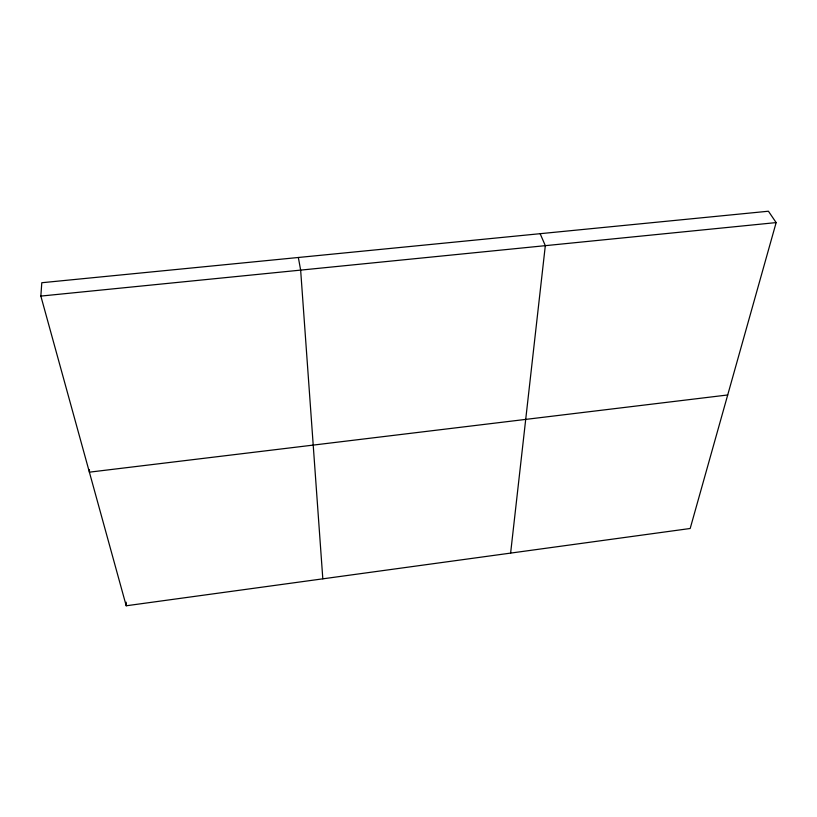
<?xml version="1.0" encoding="UTF-8"?>
<svg xmlns="http://www.w3.org/2000/svg" width="817" height="817" viewBox="0 0 817 817"><rect width="100%" height="100%" fill="white"/><g stroke="black" fill="none" stroke-linecap="round" stroke-linejoin="round"><path stroke-width="1.23" d="M89.441 469.714L89.39 472.165L727.712 394.968M40.85 296.081L41.79 282.733L768.429 211.225L776.15 222.592L690.181 528.497L126.216 605.775L40.85 296.081L776.15 222.592M510.615 553.109L545.317 245.662L540.149 233.693M298.348 257.488L300.646 270.121L322.817 578.834M126.186 602.19L126.216 605.775"/></g></svg>
